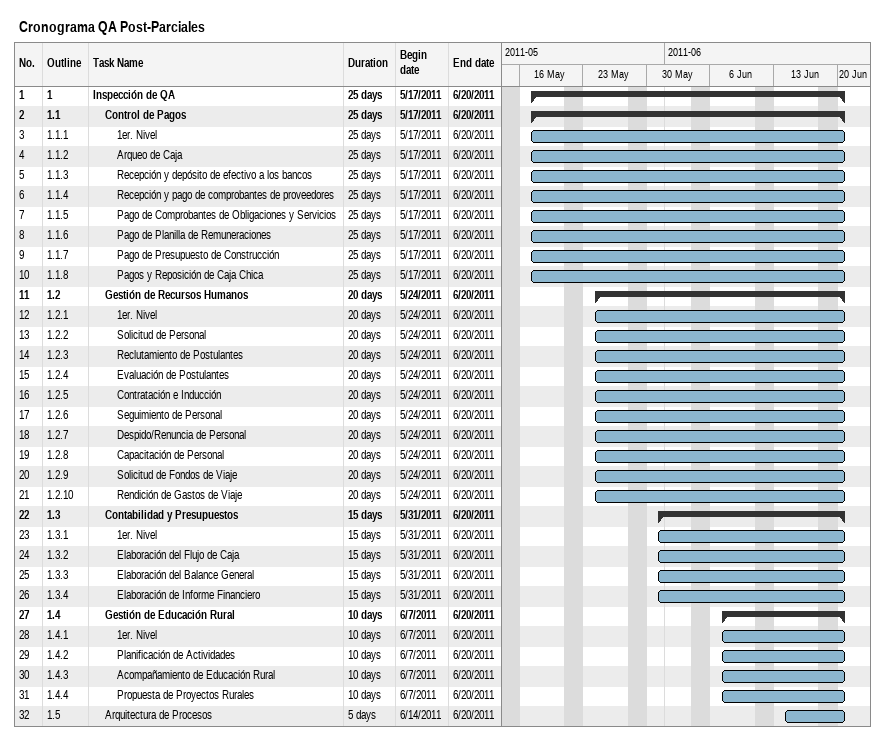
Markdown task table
Cronograma QA Post-Parciales

| ID | WBS | Task | Duration | Start | Finish |
|---|---|---|---|---|---|
| 1 | 1 | **Inspección de QA** | 25d | 2011-05-17 | 2011-06-20 |
| 2 | 1.1 | **Control de Pagos** | 25d | 2011-05-17 | 2011-06-20 |
| 3 | 1.1.1 | 1er. Nivel | 25d | 2011-05-17 | 2011-06-20 |
| 4 | 1.1.2 | Arqueo de Caja | 25d | 2011-05-17 | 2011-06-20 |
| 5 | 1.1.3 | Recepción y depósito de efectivo a los bancos | 25d | 2011-05-17 | 2011-06-20 |
| 6 | 1.1.4 | Recepción y pago de comprobantes de proveedores | 25d | 2011-05-17 | 2011-06-20 |
| 7 | 1.1.5 | Pago de Comprobantes de Obligaciones y Servicios | 25d | 2011-05-17 | 2011-06-20 |
| 8 | 1.1.6 | Pago de Planilla de Remuneraciones | 25d | 2011-05-17 | 2011-06-20 |
| 9 | 1.1.7 | Pago de Presupuesto de Construcción | 25d | 2011-05-17 | 2011-06-20 |
| 10 | 1.1.8 | Pagos y Reposición de Caja Chica | 25d | 2011-05-17 | 2011-06-20 |
| 11 | 1.2 | **Gestión de Recursos Humanos** | 20d | 2011-05-24 | 2011-06-20 |
| 12 | 1.2.1 | 1er. Nivel | 20d | 2011-05-24 | 2011-06-20 |
| 13 | 1.2.2 | Solicitud de Personal | 20d | 2011-05-24 | 2011-06-20 |
| 14 | 1.2.3 | Reclutamiento de Postulantes | 20d | 2011-05-24 | 2011-06-20 |
| 15 | 1.2.4 | Evaluación de Postulantes | 20d | 2011-05-24 | 2011-06-20 |
| 16 | 1.2.5 | Contratación e Inducción | 20d | 2011-05-24 | 2011-06-20 |
| 17 | 1.2.6 | Seguimiento de Personal | 20d | 2011-05-24 | 2011-06-20 |
| 18 | 1.2.7 | Despido/Renuncia de Personal | 20d | 2011-05-24 | 2011-06-20 |
| 19 | 1.2.8 | Capacitación de Personal | 20d | 2011-05-24 | 2011-06-20 |
| 20 | 1.2.9 | Solicitud de Fondos de Viaje | 20d | 2011-05-24 | 2011-06-20 |
| 21 | 1.2.10 | Rendición de Gastos de Viaje | 20d | 2011-05-24 | 2011-06-20 |
| 22 | 1.3 | **Contabilidad y Presupuestos** | 15d | 2011-05-31 | 2011-06-20 |
| 23 | 1.3.1 | 1er. Nivel | 15d | 2011-05-31 | 2011-06-20 |
| 24 | 1.3.2 | Elaboración del Flujo de Caja | 15d | 2011-05-31 | 2011-06-20 |
| 25 | 1.3.3 | Elaboración del Balance General | 15d | 2011-05-31 | 2011-06-20 |
| 26 | 1.3.4 | Elaboración de Informe Financiero | 15d | 2011-05-31 | 2011-06-20 |
| 27 | 1.4 | **Gestión de Educación Rural** | 10d | 2011-06-07 | 2011-06-20 |
| 28 | 1.4.1 | 1er. Nivel | 10d | 2011-06-07 | 2011-06-20 |
| 29 | 1.4.2 | Planificación de Actividades | 10d | 2011-06-07 | 2011-06-20 |
| 30 | 1.4.3 | Acompañamiento de Educación Rural | 10d | 2011-06-07 | 2011-06-20 |
| 31 | 1.4.4 | Propuesta de Proyectos Rurales | 10d | 2011-06-07 | 2011-06-20 |
| 32 | 1.5 | Arquitectura de Procesos | 5d | 2011-06-14 | 2011-06-20 |
